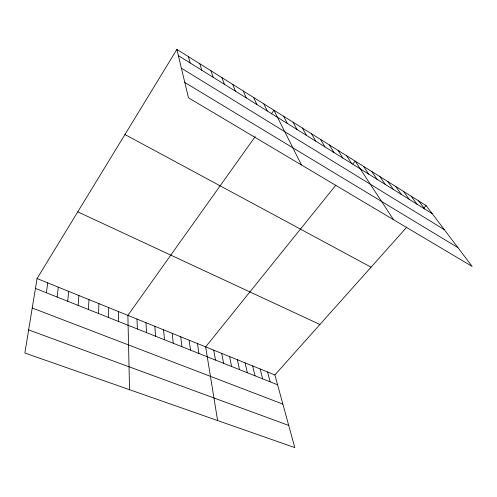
<?xml version="1.0" encoding="UTF-8"?>
<svg xmlns="http://www.w3.org/2000/svg" width="497" height="497" viewBox="0 0 497 497"><rect width="100%" height="100%" fill="white"/><g stroke="black" fill="none" stroke-linecap="round" stroke-linejoin="round"><path stroke-width="0.75" d="M108.563 317.515L108.706 307.593M98.574 313.539L98.915 303.624M88.441 309.507L88.982 299.598M78.159 305.413L78.899 295.51M67.722 301.263L68.673 291.366M57.124 297.044L58.292 287.16M46.37 292.758L47.755 282.886M37.064 278.55L24.85 353.019L294.802 447.592L274.884 374.949L37.064 278.55L176.889 49.408L426.072 205.541L472.15 266.435L188.481 97.81L176.889 49.408M255.178 136.619L127.878 315.365L129.549 389.698M271.312 113.968L273.965 110.241L301.449 164.961M335.81 185.201L205.646 346.887L217.611 420.549M352.795 164.103L355.187 161.127L393.531 219.699M274.884 374.949L406.77 227.166M423.5 208.423L426.072 205.541M28.64 329.902L288.726 425.432M32.23 308.01L282.886 404.129M35.442 288.415L277.581 384.784M77.762 211.859L319.913 324.498M124.952 134.519L371.066 267.181M184.803 82.459L457.892 247.593M181.386 68.195L444.355 229.701M178.38 55.645L432.197 213.642M418.642 200.887L424.668 208.951M411.106 196.166L417.026 204.199M403.465 191.382L409.273 199.372M395.711 186.524L401.402 194.47M387.846 181.591L393.419 189.5M379.863 176.59L385.312 184.455M371.762 171.515L377.08 179.33M363.537 166.358L368.724 174.13M346.713 155.822L351.627 163.488M338.109 150.429L342.874 158.04M329.368 144.95L333.984 152.504M320.497 139.39L324.951 146.882M311.482 133.743L315.775 141.173M302.325 128.009L306.456 135.37M293.025 122.181L296.976 129.469M283.57 116.255L287.347 123.473M263.907 103.935L267.293 110.993M253.675 97.524L256.856 104.494M243.269 91.007L246.232 97.884M232.683 84.372L235.423 91.156M221.91 77.625L224.42 84.31M210.952 70.754L213.225 77.333M199.8 63.765L201.819 70.239M188.444 56.652L190.208 63.007M267.572 371.986L270.157 381.826M260.161 368.985L262.64 378.838M252.662 365.947L255.029 375.807M245.071 362.866L247.32 372.738M237.386 359.753L239.511 369.631M229.602 356.597L231.602 366.482M221.718 353.398L223.594 363.295M213.735 350.161L215.474 360.064M197.452 343.564L198.924 353.479M189.152 340.203L190.481 350.118M180.746 336.792L181.927 346.713M172.223 333.338L173.26 343.265M163.594 329.84L164.476 339.768M154.84 326.293L155.567 336.221M145.975 322.702L146.54 332.63M136.992 319.055L137.383 328.983M118.361 311.507L118.404 321.429"/></g></svg>
